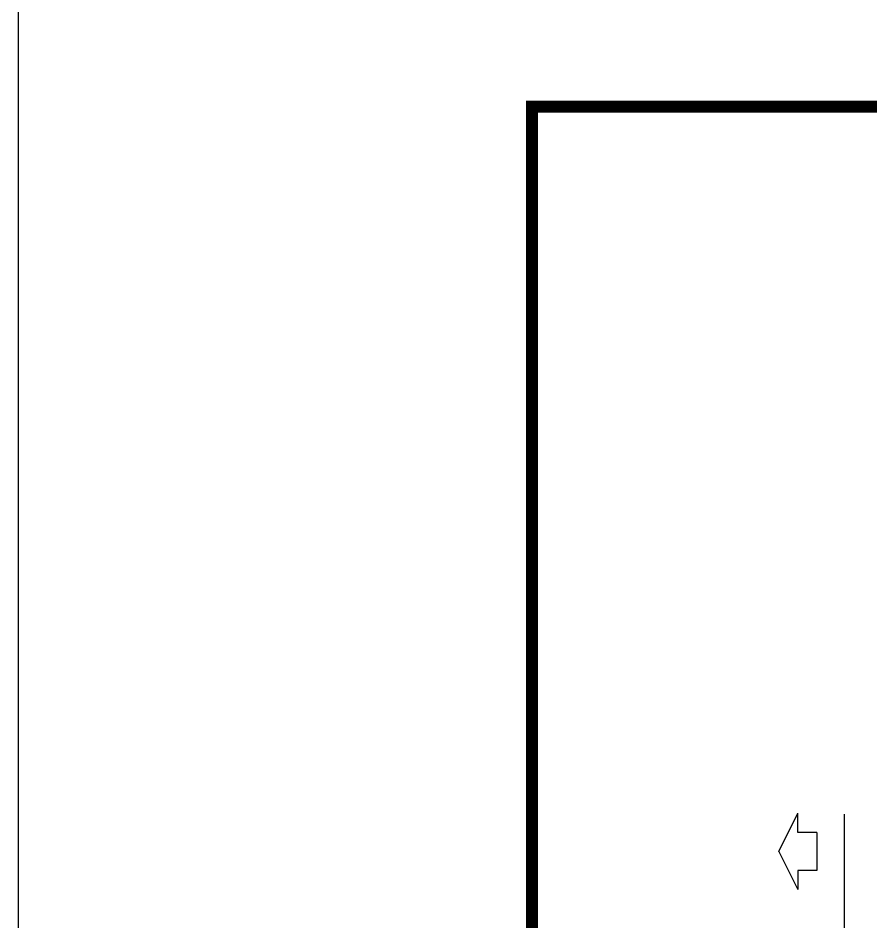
# Model space of a CAD drawing. Header units: millimetres. Extents: x -51 to 12129, y -1309 to -715.
# Drawn here: x -50.7 to -0.9, y -1069.2 to -1016.5 of the extents above; entities that cross this region are included whole.
import ezdxf

# ---------------------------------------------------------------- set-up
doc = ezdxf.new("R2010")
doc.units = ezdxf.units.MM
doc.header["$LTSCALE"] = 0.25
for name, color, linetype in [('图框', 7, 'Continuous'), ('标注', 4, 'Continuous'), ('钢筋', 6, 'Continuous')]:
    doc.layers.add(name, color=color, linetype=linetype)

# ---------------------------------------------------------------- blocks, each defined once
blk = doc.blocks.new('123')
at = {"layer": '图框', "color": 2}
blk.add_lwpolyline([(369.331, -1011.655), (369.331, -714.655), (-50.669, -714.655), (-50.669, -1011.655)], close=True, dxfattribs=at)

msp = doc.modelspace()

# ---------------------------------------------------------------- linework, layer by layer
at = {"const_width": 0.7}
msp.add_lwpolyline([(359.33091, -1021.65472), (-20.66909, -1021.65472), (-20.66909, -1298.65472), (359.33091, -1298.65472), (359.33091, -1021.65472)], dxfattribs=at)
at = {"ltscale": 2}
msp.add_lwpolyline([(-2.43088, -1089.59042), (-2.43088, -1076.95708), (-1.03088, -1076.49042), (-3.83088, -1076.02375), (-2.43088, -1075.55708), (-2.43088, -1062.92375)], dxfattribs=at)
at = {"layer": '钢筋'}
for p, q in [((-6.26005, -1065.10187), (-5.14895, -1062.87967)), ((-5.14895, -1063.99077), (-5.14895, -1062.87967)), ((-4.03785, -1063.99077), (-5.14895, -1063.99077)), ((-4.03785, -1063.99077), (-4.03785, -1066.21297)), ((-6.26005, -1065.10187), (-5.14895, -1067.32407)), ((-5.14895, -1066.21297), (-5.14895, -1067.32407)), ((-4.03785, -1066.21297), (-5.14895, -1066.21297))]:
    msp.add_line(p, q, dxfattribs=at)

# ---------------------------------------------------------------- block references
at = {"layer": '标注'}
msp.add_blockref('123', (0, -297), dxfattribs=at)

doc.saveas('drawing.dxf')
